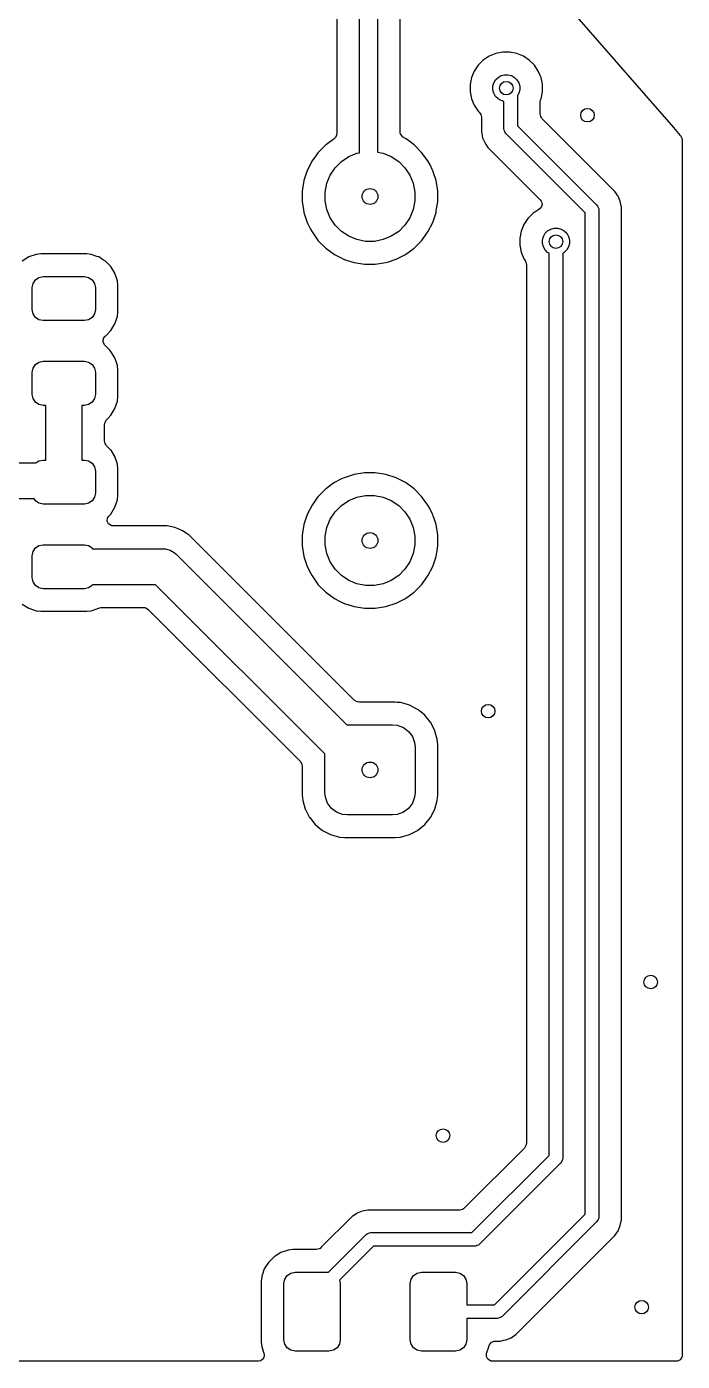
# Model space of a CAD drawing. Header units: inches. Extents: x -1.73 to 1.75, y 0.02 to 4.69.
# Drawn here: x -1.017 to -0.445, y 0.02 to 1.183 of the extents above; entities that cross this region are included whole.
import ezdxf

# ---------------------------------------------------------------- set-up
doc = ezdxf.new("R2010")
doc.units = ezdxf.units.IN
doc.header["$MEASUREMENT"] = 0
doc.layers.add('BLACK', color=250, linetype='CONTINUOUS')

msp = doc.modelspace()

# ---------------------------------------------------------------- linework, layer by layer
at = {"layer": 'BLACK', "linetype": 'CONTINUOUS'}
for p, q in [((-0.7264, 1.0736), (-0.7264, 1.2401)), ((-0.7106, 1.2401), (-0.7106, 1.0741)), ((-0.7461, 1.2299), (-0.7461, 1.0907)), ((-0.6909, 1.092), (-0.6909, 1.2299)), ((-0.5512, 1.2087), (-0.4527, 1.0956)), ((-0.6185, 1.1544), (-0.6229, 1.15)), ((-0.6134, 1.1578), (-0.6185, 1.1544)), ((-0.6185, 1.1544), (-0.6185, 1.1544)), ((-0.6185, 1.1544), (-0.6185, 1.1544)), ((-0.6076, 1.1602), (-0.6134, 1.1578)), ((-0.6134, 1.1578), (-0.6134, 1.1578)), ((-0.6134, 1.1578), (-0.6134, 1.1578)), ((-0.6015, 1.1614), (-0.6076, 1.1602)), ((-0.6076, 1.1602), (-0.6076, 1.1602)), ((-0.5953, 1.1614), (-0.6015, 1.1614)), ((-0.6015, 1.1614), (-0.6015, 1.1614)), ((-0.6015, 1.1614), (-0.6015, 1.1614)), ((-0.5892, 1.1602), (-0.5953, 1.1614)), ((-0.5953, 1.1614), (-0.5953, 1.1614)), ((-0.5953, 1.1614), (-0.5953, 1.1614)), ((-0.5835, 1.1578), (-0.5892, 1.1602)), ((-0.5892, 1.1602), (-0.5892, 1.1602)), ((-0.5835, 1.1578), (-0.5835, 1.1578)), ((-0.5835, 1.1578), (-0.5835, 1.1578)), ((-0.5835, 1.1578), (-0.5835, 1.1578)), ((-0.5783, 1.1544), (-0.5835, 1.1578)), ((-0.5835, 1.1578), (-0.5835, 1.1578)), ((-0.5739, 1.15), (-0.5783, 1.1544)), ((-0.5783, 1.1544), (-0.5783, 1.1544)), ((-0.5783, 1.1544), (-0.5783, 1.1544)), ((-0.6264, 1.1448), (-0.6287, 1.1391)), ((-0.6229, 1.15), (-0.6264, 1.1448)), ((-0.6264, 1.1448), (-0.6264, 1.1448)), ((-0.6264, 1.1448), (-0.6264, 1.1448)), ((-0.6229, 1.15), (-0.6229, 1.15)), ((-0.6229, 1.15), (-0.6229, 1.15)), ((-0.6056, 1.1393), (-0.6029, 1.1408)), ((-0.6029, 1.1408), (-0.6, 1.1416)), ((-0.6, 1.1416), (-0.5969, 1.1416)), ((-0.5969, 1.1416), (-0.5939, 1.1408)), ((-0.5939, 1.1408), (-0.5912, 1.1393)), ((-0.5705, 1.1448), (-0.5739, 1.15)), ((-0.5739, 1.15), (-0.5739, 1.15)), ((-0.5739, 1.15), (-0.5739, 1.15)), ((-0.5689, 1.1409), (-0.5705, 1.1448)), ((-0.5705, 1.1448), (-0.5705, 1.1448)), ((-0.5705, 1.1448), (-0.5705, 1.1448)), ((-0.5681, 1.1391), (-0.5689, 1.1409)), ((-0.6287, 1.1391), (-0.6299, 1.133)), ((-0.6299, 1.133), (-0.6299, 1.133)), ((-0.6299, 1.133), (-0.6299, 1.1268)), ((-0.6287, 1.1391), (-0.6287, 1.1391)), ((-0.6101, 1.1315), (-0.6093, 1.1344)), ((-0.6101, 1.1284), (-0.6101, 1.1315)), ((-0.6093, 1.1344), (-0.6078, 1.1371)), ((-0.6078, 1.1371), (-0.6056, 1.1393)), ((-0.5912, 1.1393), (-0.5891, 1.1371)), ((-0.5891, 1.1371), (-0.5875, 1.1344)), ((-0.5875, 1.1344), (-0.5867, 1.1315)), ((-0.5867, 1.1315), (-0.5867, 1.1284)), ((-0.5672, 1.1347), (-0.5681, 1.1391)), ((-0.5681, 1.1391), (-0.5681, 1.1391)), ((-0.5681, 1.1391), (-0.5681, 1.1391)), ((-0.5669, 1.1331), (-0.5672, 1.1347)), ((-0.5672, 1.1347), (-0.5672, 1.1347)), ((-0.5669, 1.133), (-0.5669, 1.1331)), ((-0.5669, 1.1268), (-0.5669, 1.133)), ((-0.5669, 1.133), (-0.5669, 1.133)), ((-0.5669, 1.133), (-0.5669, 1.133)), ((-0.6299, 1.1268), (-0.6299, 1.1268)), ((-0.6299, 1.1268), (-0.6299, 1.1268)), ((-0.6299, 1.1268), (-0.6287, 1.1207)), ((-0.6287, 1.1207), (-0.6287, 1.1207)), ((-0.6287, 1.1207), (-0.6264, 1.115)), ((-0.6093, 1.1254), (-0.6101, 1.1284)), ((-0.6078, 1.1227), (-0.6093, 1.1254)), ((-0.6056, 1.1206), (-0.6078, 1.1227)), ((-0.6029, 1.119), (-0.6056, 1.1206)), ((-0.6004, 1.1183), (-0.6029, 1.119)), ((-0.6004, 1.0945), (-0.6004, 1.1183)), ((-0.5875, 1.1254), (-0.5886, 1.1235)), ((-0.5886, 1.1235), (-0.5886, 1.0969)), ((-0.5867, 1.1284), (-0.5875, 1.1254)), ((-0.5689, 1.1174), (-0.5688, 1.1184)), ((-0.5689, 1.1075), (-0.5689, 1.1174)), ((-0.5688, 1.1184), (-0.5686, 1.1193)), ((-0.5686, 1.1193), (-0.5683, 1.1202)), ((-0.5683, 1.1202), (-0.5681, 1.1207)), ((-0.5681, 1.1207), (-0.5669, 1.1268)), ((-0.6264, 1.115), (-0.6264, 1.115)), ((-0.6264, 1.115), (-0.6264, 1.115)), ((-0.6264, 1.115), (-0.6229, 1.1098)), ((-0.6229, 1.1098), (-0.6229, 1.1098)), ((-0.6229, 1.1098), (-0.6229, 1.1098)), ((-0.6229, 1.1098), (-0.6229, 1.1098)), ((-0.6229, 1.1098), (-0.622, 1.109)), ((-0.622, 1.109), (-0.6212, 1.1078)), ((-0.6212, 1.1078), (-0.6207, 1.1069)), ((-0.6207, 1.1069), (-0.6201, 1.1046)), ((-0.5683, 1.1052), (-0.5689, 1.1075)), ((-0.6201, 1.1046), (-0.6201, 1.092)), ((-0.6003, 1.0933), (-0.6004, 1.0945)), ((-0.5886, 1.0969), (-0.5194, 1.0278)), ((-0.5678, 1.1043), (-0.5683, 1.1052)), ((-0.567, 1.1032), (-0.5678, 1.1043)), ((-0.5037, 1.0399), (-0.567, 1.1032)), ((-0.4527, 1.0956), (-0.4467, 1.0887)), ((-0.7485, 1.0858), (-0.7552, 1.0808)), ((-0.7478, 1.0864), (-0.7485, 1.0858)), ((-0.7477, 1.0865), (-0.7478, 1.0864)), ((-0.7465, 1.0885), (-0.7477, 1.0865)), ((-0.7463, 1.0893), (-0.7465, 1.0885)), ((-0.7461, 1.0907), (-0.7463, 1.0893)), ((-0.6908, 1.0907), (-0.6909, 1.092)), ((-0.6906, 1.0902), (-0.6908, 1.0907)), ((-0.6893, 1.0879), (-0.6906, 1.0902)), ((-0.6888, 1.0875), (-0.6893, 1.0879)), ((-0.6876, 1.0867), (-0.6888, 1.0875)), ((-0.6863, 1.086), (-0.6876, 1.0867)), ((-0.686, 1.0857), (-0.6863, 1.086)), ((-0.6863, 1.086), (-0.6863, 1.086)), ((-0.6858, 1.0856), (-0.686, 1.0857)), ((-0.686, 1.0857), (-0.686, 1.0857)), ((-0.6787, 1.0805), (-0.6858, 1.0856)), ((-0.6201, 1.092), (-0.6194, 1.0887)), ((-0.6194, 1.0887), (-0.6194, 1.0886)), ((-0.6194, 1.0886), (-0.6194, 1.0886)), ((-0.6194, 1.0886), (-0.6193, 1.088)), ((-0.6193, 1.088), (-0.6193, 1.088)), ((-0.6193, 1.088), (-0.6191, 1.087)), ((-0.6191, 1.087), (-0.6191, 1.087)), ((-0.6191, 1.087), (-0.619, 1.0867)), ((-0.619, 1.0867), (-0.6175, 1.083)), ((-0.6175, 1.083), (-0.6172, 1.0824)), ((-0.6172, 1.0824), (-0.6159, 1.0805)), ((-0.6, 1.0927), (-0.6003, 1.0933)), ((-0.5994, 1.0912), (-0.6, 1.0927)), ((-0.5987, 1.0903), (-0.5994, 1.0912)), ((-0.5295, 1.0212), (-0.5987, 1.0903)), ((-0.4467, 1.0887), (-0.4465, 1.0885)), ((-0.4465, 1.0885), (-0.4458, 1.0874)), ((-0.4458, 1.0874), (-0.4453, 1.0864)), ((-0.4453, 1.0864), (-0.4449, 1.0843)), ((-0.4449, 1.0843), (-0.4449, 0.0253)), ((-0.7645, 1.0709), (-0.7677, 1.0664)), ((-0.7626, 1.0735), (-0.7645, 1.0709)), ((-0.7625, 1.0737), (-0.7626, 1.0735)), ((-0.7555, 1.0807), (-0.7625, 1.0737)), ((-0.7552, 1.0808), (-0.7555, 1.0807)), ((-0.7358, 1.0702), (-0.7287, 1.0731)), ((-0.7287, 1.0731), (-0.7264, 1.0736)), ((-0.7106, 1.0741), (-0.7058, 1.0731)), ((-0.7058, 1.0731), (-0.6987, 1.0702)), ((-0.6722, 1.0739), (-0.6787, 1.0805)), ((-0.6667, 1.0664), (-0.6722, 1.0739)), ((-0.6159, 1.0805), (-0.615, 1.0791)), ((-0.615, 1.0791), (-0.6144, 1.0782)), ((-0.6144, 1.0782), (-0.6144, 1.0782)), ((-0.6144, 1.0782), (-0.5688, 1.0325)), ((-0.7677, 1.0664), (-0.772, 1.0581)), ((-0.7677, 1.0664), (-0.7677, 1.0664)), ((-0.7519, 1.054), (-0.7477, 1.0604)), ((-0.7477, 1.0604), (-0.7422, 1.0659)), ((-0.7422, 1.0659), (-0.7358, 1.0702)), ((-0.6987, 1.0702), (-0.6922, 1.0659)), ((-0.6922, 1.0659), (-0.6868, 1.0604)), ((-0.6868, 1.0604), (-0.6825, 1.054)), ((-0.6649, 1.0629), (-0.6667, 1.0664)), ((-0.6626, 1.0584), (-0.6649, 1.0629)), ((-0.7748, 1.0493), (-0.7763, 1.0401)), ((-0.772, 1.0581), (-0.7748, 1.0493)), ((-0.7748, 1.0493), (-0.7748, 1.0493)), ((-0.7748, 1.0493), (-0.7748, 1.0493)), ((-0.7549, 1.0469), (-0.7519, 1.054)), ((-0.6825, 1.054), (-0.6795, 1.0469)), ((-0.6626, 1.0583), (-0.6626, 1.0584)), ((-0.6625, 1.0582), (-0.6626, 1.0583)), ((-0.6625, 1.0581), (-0.6625, 1.0582)), ((-0.6624, 1.0579), (-0.6625, 1.0581)), ((-0.6621, 1.0569), (-0.6624, 1.0579)), ((-0.6596, 1.0493), (-0.6621, 1.0569)), ((-0.6581, 1.0401), (-0.6596, 1.0493)), ((-0.7763, 1.0401), (-0.7763, 1.0308)), ((-0.7564, 1.0393), (-0.7549, 1.0469)), ((-0.7564, 1.0316), (-0.7564, 1.0393)), ((-0.6795, 1.0469), (-0.678, 1.0393)), ((-0.678, 1.0393), (-0.678, 1.0316)), ((-0.6581, 1.0308), (-0.6581, 1.0401)), ((-0.5022, 1.0377), (-0.5037, 1.0399)), ((-0.5013, 1.0363), (-0.5022, 1.0377)), ((-0.5009, 1.0358), (-0.5013, 1.0363)), ((-0.5013, 1.0363), (-0.5013, 1.0363)), ((-0.7763, 1.0308), (-0.7752, 1.024)), ((-0.7549, 1.024), (-0.7564, 1.0316)), ((-0.678, 1.0316), (-0.6795, 1.024)), ((-0.6594, 1.0231), (-0.6581, 1.0308)), ((-0.5682, 1.0255), (-0.5699, 1.0241)), ((-0.5688, 1.0325), (-0.5679, 1.0314)), ((-0.568, 1.0257), (-0.5682, 1.0255)), ((-0.5671, 1.0283), (-0.568, 1.0257)), ((-0.568, 1.0257), (-0.568, 1.0257)), ((-0.5679, 1.0314), (-0.5677, 1.0309)), ((-0.5677, 1.0309), (-0.5671, 1.0283)), ((-0.5194, 1.0278), (-0.5187, 1.0269)), ((-0.5187, 1.0269), (-0.5182, 1.0257)), ((-0.5182, 1.0257), (-0.5178, 1.0248)), ((-0.5178, 1.0248), (-0.5177, 1.0236)), ((-0.4991, 1.0313), (-0.5009, 1.0358)), ((-0.499, 1.0311), (-0.4991, 1.0313)), ((-0.498, 1.0261), (-0.499, 1.0311)), ((-0.498, 0.1431), (-0.498, 1.0261)), ((-0.498, 1.0261), (-0.498, 1.0261)), ((-0.498, 1.0261), (-0.498, 1.0261)), ((-0.7752, 1.024), (-0.7748, 1.0216)), ((-0.7748, 1.0216), (-0.772, 1.0128)), ((-0.772, 1.0128), (-0.769, 1.0069)), ((-0.7519, 1.0169), (-0.7549, 1.024)), ((-0.7477, 1.0105), (-0.7519, 1.0169)), ((-0.6825, 1.0169), (-0.6868, 1.0105)), ((-0.6795, 1.024), (-0.6825, 1.0169)), ((-0.6667, 1.0045), (-0.6625, 1.0128)), ((-0.6625, 1.0128), (-0.6596, 1.0216)), ((-0.6596, 1.0216), (-0.6594, 1.0231)), ((-0.5796, 1.0162), (-0.583, 1.011)), ((-0.5752, 1.0205), (-0.5796, 1.0162)), ((-0.5796, 1.0162), (-0.5796, 1.0162)), ((-0.5796, 1.0162), (-0.5796, 1.0162)), ((-0.57, 1.024), (-0.5752, 1.0205)), ((-0.5752, 1.0205), (-0.5752, 1.0205)), ((-0.5752, 1.0205), (-0.5752, 1.0205)), ((-0.5699, 1.0241), (-0.57, 1.024)), ((-0.57, 1.024), (-0.57, 1.024)), ((-0.57, 1.024), (-0.57, 1.024)), ((-0.57, 1.024), (-0.57, 1.024)), ((-0.57, 1.024), (-0.57, 1.024)), ((-0.57, 1.024), (-0.57, 1.024)), ((-0.5699, 1.0241), (-0.5699, 1.0241)), ((-0.5295, 0.1481), (-0.5295, 1.0212)), ((-0.5177, 1.0236), (-0.5177, 0.1457)), ((-0.769, 1.0069), (-0.7677, 1.0045)), ((-0.7677, 1.0045), (-0.7623, 0.9969)), ((-0.7422, 1.005), (-0.7477, 1.0105)), ((-0.7358, 1.0007), (-0.7422, 1.005)), ((-0.6922, 1.005), (-0.6987, 1.0007)), ((-0.6868, 1.0105), (-0.6922, 1.005)), ((-0.6722, 0.9969), (-0.6667, 1.0045)), ((-0.5854, 1.0053), (-0.5866, 0.9992)), ((-0.583, 1.011), (-0.5854, 1.0053)), ((-0.5854, 1.0053), (-0.5854, 1.0053)), ((-0.583, 1.011), (-0.583, 1.011)), ((-0.583, 1.011), (-0.583, 1.011)), ((-0.566, 1.0006), (-0.5645, 1.0033)), ((-0.5645, 1.0033), (-0.5623, 1.0054)), ((-0.5623, 1.0054), (-0.5596, 1.007)), ((-0.5596, 1.007), (-0.5567, 1.0078)), ((-0.5567, 1.0078), (-0.5536, 1.0078)), ((-0.5536, 1.0078), (-0.5506, 1.007)), ((-0.5506, 1.007), (-0.5479, 1.0054)), ((-0.5479, 1.0054), (-0.5457, 1.0033)), ((-0.5457, 1.0033), (-0.5442, 1.0006)), ((-0.7623, 0.9969), (-0.7557, 0.9904)), ((-0.7557, 0.9904), (-0.7482, 0.9849)), ((-0.7287, 0.9978), (-0.7358, 1.0007)), ((-0.7211, 0.9963), (-0.7287, 0.9978)), ((-0.7134, 0.9963), (-0.7211, 0.9963)), ((-0.7058, 0.9978), (-0.7134, 0.9963)), ((-0.6987, 1.0007), (-0.7058, 0.9978)), ((-0.6863, 0.9849), (-0.6787, 0.9904)), ((-0.6787, 0.9904), (-0.6722, 0.9969)), ((-0.5866, 0.9992), (-0.5866, 0.9992)), ((-0.5866, 0.9992), (-0.5866, 0.993)), ((-0.5866, 0.993), (-0.5866, 0.993)), ((-0.5866, 0.993), (-0.5866, 0.993)), ((-0.5866, 0.993), (-0.5854, 0.9869)), ((-0.5668, 0.9976), (-0.566, 1.0006)), ((-0.5668, 0.9945), (-0.5668, 0.9976)), ((-0.566, 0.9915), (-0.5668, 0.9945)), ((-0.5645, 0.9889), (-0.566, 0.9915)), ((-0.5442, 0.9915), (-0.5457, 0.9889)), ((-0.5442, 1.0006), (-0.5434, 0.9976)), ((-0.5434, 0.9945), (-0.5442, 0.9915)), ((-0.5434, 0.9976), (-0.5434, 0.9945)), ((-1.0147, 0.9827), (-1.0205, 0.9791)), ((-1.0082, 0.9848), (-1.0147, 0.9827)), ((-1.0147, 0.9827), (-1.0147, 0.9827)), ((-1.0147, 0.9827), (-1.0147, 0.9827)), ((-1.0042, 0.9853), (-1.0082, 0.9848)), ((-1.0082, 0.9848), (-1.0082, 0.9848)), ((-0.9643, 0.9853), (-1.0042, 0.9853)), ((-1.0042, 0.9853), (-1.0042, 0.9853)), ((-1.0042, 0.9853), (-1.0042, 0.9853)), ((-0.9603, 0.9848), (-0.9643, 0.9853)), ((-0.9643, 0.9853), (-0.9643, 0.9853)), ((-0.9643, 0.9853), (-0.9643, 0.9853)), ((-0.9553, 0.9832), (-0.9603, 0.9848)), ((-0.9603, 0.9848), (-0.9603, 0.9848)), ((-0.9538, 0.9827), (-0.9553, 0.9832)), ((-0.9505, 0.9806), (-0.9538, 0.9827)), ((-0.9538, 0.9827), (-0.9538, 0.9827)), ((-0.9538, 0.9827), (-0.9538, 0.9827)), ((-0.948, 0.9791), (-0.9505, 0.9806)), ((-0.9431, 0.9743), (-0.948, 0.9791)), ((-0.948, 0.9791), (-0.948, 0.9791)), ((-0.948, 0.9791), (-0.948, 0.9791)), ((-0.948, 0.9791), (-0.948, 0.9791)), ((-0.7482, 0.9849), (-0.7448, 0.9832)), ((-0.7448, 0.9832), (-0.7448, 0.9832)), ((-0.7448, 0.9832), (-0.7425, 0.982)), ((-0.7425, 0.982), (-0.7402, 0.9808)), ((-0.7402, 0.9808), (-0.7401, 0.9808)), ((-0.7401, 0.9808), (-0.7399, 0.9807)), ((-0.7399, 0.9807), (-0.7399, 0.9807)), ((-0.7399, 0.9807), (-0.7397, 0.9806)), ((-0.7397, 0.9806), (-0.7369, 0.9797)), ((-0.7369, 0.9797), (-0.7311, 0.9778)), ((-0.7311, 0.9778), (-0.7219, 0.9764)), ((-0.7126, 0.9764), (-0.7034, 0.9778)), ((-0.7034, 0.9778), (-0.7024, 0.9781)), ((-0.7034, 0.9778), (-0.7034, 0.9778)), ((-0.7034, 0.9778), (-0.7034, 0.9778)), ((-0.7024, 0.9781), (-0.7021, 0.9782)), ((-0.7024, 0.9781), (-0.7024, 0.9781)), ((-0.7021, 0.9782), (-0.6945, 0.9807)), ((-0.6945, 0.9807), (-0.6863, 0.9849)), ((-0.5854, 0.9869), (-0.5854, 0.9869)), ((-0.5854, 0.9869), (-0.583, 0.9811)), ((-0.583, 0.9811), (-0.583, 0.9811)), ((-0.583, 0.9811), (-0.5819, 0.9795)), ((-0.5819, 0.9795), (-0.5813, 0.9782)), ((-0.5813, 0.9782), (-0.581, 0.977)), ((-0.5623, 0.9867), (-0.5645, 0.9889)), ((-0.561, 0.986), (-0.5623, 0.9867)), ((-0.561, 0.1993), (-0.561, 0.986)), ((-0.5479, 0.9867), (-0.5492, 0.986)), ((-0.5492, 0.986), (-0.5492, 0.1969)), ((-0.5457, 0.9889), (-0.5479, 0.9867)), ((-0.9396, 0.9685), (-0.9431, 0.9743)), ((-0.9431, 0.9743), (-0.9431, 0.9743)), ((-0.9431, 0.9743), (-0.9431, 0.9743)), ((-0.9431, 0.9743), (-0.9431, 0.9743)), ((-0.9431, 0.9743), (-0.9431, 0.9743)), ((-0.9431, 0.9743), (-0.9431, 0.9743)), ((-0.9396, 0.9684), (-0.9396, 0.9685)), ((-0.9382, 0.9644), (-0.9396, 0.9684)), ((-0.9396, 0.9684), (-0.9396, 0.9684)), ((-0.7219, 0.9764), (-0.7219, 0.9764)), ((-0.7219, 0.9764), (-0.7126, 0.9764)), ((-0.7126, 0.9764), (-0.7126, 0.9764)), ((-0.581, 0.977), (-0.5807, 0.9755)), ((-0.5807, 0.9755), (-0.5807, 0.2102)), ((-1.0118, 0.956), (-1.0111, 0.9596)), ((-1.0118, 0.9368), (-1.0118, 0.956)), ((-1.0111, 0.9596), (-1.009, 0.9627)), ((-1.009, 0.9627), (-1.0059, 0.9648)), ((-1.0059, 0.9648), (-1.0022, 0.9656)), ((-1.0022, 0.9656), (-0.9663, 0.9656)), ((-0.9663, 0.9656), (-0.9626, 0.9648)), ((-0.9626, 0.9648), (-0.9595, 0.9627)), ((-0.9595, 0.9627), (-0.9574, 0.9596)), ((-0.9574, 0.9596), (-0.9567, 0.956)), ((-0.9567, 0.956), (-0.9567, 0.9368)), ((-0.9374, 0.9619), (-0.9382, 0.9644)), ((-0.937, 0.9579), (-0.9374, 0.9619)), ((-0.937, 0.9348), (-0.937, 0.9579)), ((-1.0111, 0.9331), (-1.0118, 0.9368)), ((-1.009, 0.93), (-1.0111, 0.9331)), ((-0.9574, 0.9331), (-0.9595, 0.93)), ((-0.9567, 0.9368), (-0.9574, 0.9331)), ((-0.9374, 0.9308), (-0.937, 0.9348)), ((-1.0059, 0.9279), (-1.009, 0.93)), ((-1.0022, 0.9272), (-1.0059, 0.9279)), ((-0.9663, 0.9272), (-1.0022, 0.9272)), ((-0.9626, 0.9279), (-0.9663, 0.9272)), ((-0.9595, 0.93), (-0.9626, 0.9279)), ((-0.9431, 0.9185), (-0.9396, 0.9243)), ((-0.9396, 0.9243), (-0.9374, 0.9308)), ((-0.95, 0.9087), (-0.9497, 0.9114)), ((-0.9489, 0.9062), (-0.95, 0.9087)), ((-0.9497, 0.9115), (-0.9496, 0.9116)), ((-0.9497, 0.9114), (-0.9497, 0.9115)), ((-0.9496, 0.9116), (-0.9484, 0.9133)), ((-0.9484, 0.9133), (-0.9482, 0.9134)), ((-0.9482, 0.9135), (-0.948, 0.9136)), ((-0.9482, 0.9134), (-0.9482, 0.9135)), ((-0.9482, 0.9134), (-0.9482, 0.9134)), ((-0.948, 0.9136), (-0.9478, 0.9138)), ((-0.948, 0.9136), (-0.948, 0.9136)), ((-0.948, 0.9136), (-0.948, 0.9136)), ((-0.948, 0.9136), (-0.948, 0.9136)), ((-0.948, 0.9136), (-0.948, 0.9136)), ((-0.9478, 0.9138), (-0.9474, 0.9142)), ((-0.9474, 0.9142), (-0.947, 0.9146)), ((-0.9474, 0.9142), (-0.9474, 0.9142)), ((-0.947, 0.9146), (-0.9431, 0.9185)), ((-0.9483, 0.9056), (-0.9489, 0.9062)), ((-0.9482, 0.9055), (-0.9483, 0.9056)), ((-0.948, 0.9053), (-0.9482, 0.9055)), ((-0.9442, 0.9015), (-0.948, 0.9053)), ((-0.948, 0.9053), (-0.948, 0.9053)), ((-0.948, 0.9053), (-0.948, 0.9053)), ((-0.9431, 0.9004), (-0.9442, 0.9015)), ((-0.9396, 0.8947), (-0.9431, 0.9004)), ((-0.9431, 0.9004), (-0.9431, 0.9004)), ((-1.0118, 0.8821), (-1.0111, 0.8858)), ((-1.0111, 0.8858), (-1.009, 0.8889)), ((-1.009, 0.8889), (-1.0059, 0.891)), ((-1.0059, 0.891), (-1.0022, 0.8917)), ((-1.0022, 0.8917), (-0.9663, 0.8917)), ((-0.9663, 0.8917), (-0.9626, 0.891)), ((-0.9626, 0.891), (-0.9595, 0.8889)), ((-0.9595, 0.8889), (-0.9574, 0.8858)), ((-0.9574, 0.8858), (-0.9567, 0.8821)), ((-0.9396, 0.8946), (-0.9396, 0.8947)), ((-0.9382, 0.8906), (-0.9396, 0.8946)), ((-0.9396, 0.8946), (-0.9396, 0.8946)), ((-0.9374, 0.8881), (-0.9382, 0.8906)), ((-0.937, 0.8841), (-0.9374, 0.8881)), ((-1.0118, 0.8629), (-1.0118, 0.8821)), ((-0.9567, 0.8821), (-0.9567, 0.8629)), ((-0.937, 0.861), (-0.937, 0.8841)), ((-1.0111, 0.8593), (-1.0118, 0.8629)), ((-0.9567, 0.8629), (-0.9574, 0.8593)), ((-1.009, 0.8562), (-1.0111, 0.8593)), ((-1.0059, 0.8541), (-1.009, 0.8562)), ((-1.0022, 0.8533), (-1.0059, 0.8541)), ((-1, 0.8533), (-1.0022, 0.8533)), ((-1, 0.8056), (-1, 0.8533)), ((-0.9663, 0.8533), (-0.9685, 0.8533)), ((-0.9685, 0.8533), (-0.9685, 0.8056)), ((-0.9626, 0.8541), (-0.9663, 0.8533)), ((-0.9595, 0.8562), (-0.9626, 0.8541)), ((-0.9574, 0.8593), (-0.9595, 0.8562)), ((-0.9431, 0.8446), (-0.9396, 0.8505)), ((-0.9396, 0.8505), (-0.9374, 0.857)), ((-0.9374, 0.857), (-0.937, 0.861)), ((-0.9486, 0.8376), (-0.9483, 0.8386)), ((-0.9483, 0.8386), (-0.9471, 0.8407)), ((-0.9471, 0.8407), (-0.9456, 0.8422)), ((-0.9456, 0.8422), (-0.9431, 0.8446)), ((-0.9488, 0.8363), (-0.9486, 0.8376)), ((-0.9488, 0.8224), (-0.9488, 0.8363)), ((-0.9482, 0.8201), (-0.9488, 0.8224)), ((-0.9477, 0.8191), (-0.9482, 0.8201)), ((-0.9469, 0.818), (-0.9477, 0.8191)), ((-0.9431, 0.8143), (-0.9469, 0.818)), ((-1.0814, 0.8031), (-1.0085, 0.8031)), ((-1.0085, 0.8031), (-1.0059, 0.8049)), ((-1.0059, 0.8049), (-1.0022, 0.8056)), ((-1.0022, 0.8056), (-1, 0.8056)), ((-0.9685, 0.8056), (-0.9663, 0.8056)), ((-0.9663, 0.8056), (-0.9626, 0.8049)), ((-0.9626, 0.8049), (-0.9595, 0.8028)), ((-0.943, 0.8141), (-0.9431, 0.8143)), ((-0.9431, 0.8143), (-0.9431, 0.8143)), ((-0.9396, 0.8086), (-0.943, 0.8141)), ((-0.9396, 0.8085), (-0.9396, 0.8086)), ((-0.9386, 0.8056), (-0.9396, 0.8085)), ((-0.9396, 0.8085), (-0.9396, 0.8085)), ((-0.9374, 0.802), (-0.9386, 0.8056)), ((-0.9595, 0.8028), (-0.9574, 0.7997)), ((-0.9574, 0.7997), (-0.9567, 0.796)), ((-0.9567, 0.796), (-0.9567, 0.7768)), ((-0.937, 0.798), (-0.9374, 0.802)), ((-0.937, 0.7749), (-0.937, 0.798)), ((-0.7311, 0.7931), (-0.7399, 0.7902)), ((-0.7219, 0.7945), (-0.7311, 0.7931)), ((-0.7311, 0.7931), (-0.7311, 0.7931)), ((-0.7311, 0.7931), (-0.7311, 0.7931)), ((-0.7126, 0.7945), (-0.7219, 0.7945)), ((-0.7219, 0.7945), (-0.7219, 0.7945)), ((-0.7219, 0.7945), (-0.7219, 0.7945)), ((-0.7034, 0.7931), (-0.7126, 0.7945)), ((-0.7126, 0.7945), (-0.7126, 0.7945)), ((-0.7126, 0.7945), (-0.7126, 0.7945)), ((-0.6945, 0.7902), (-0.7034, 0.7931)), ((-0.7034, 0.7931), (-0.7034, 0.7931)), ((-0.7555, 0.7807), (-0.7625, 0.7737)), ((-0.7552, 0.7808), (-0.7555, 0.7807)), ((-0.7511, 0.7839), (-0.7552, 0.7808)), ((-0.7482, 0.786), (-0.7511, 0.7839)), ((-0.7511, 0.7839), (-0.7511, 0.7839)), ((-0.7427, 0.7888), (-0.7482, 0.786)), ((-0.7399, 0.7902), (-0.7427, 0.7888)), ((-0.6875, 0.7866), (-0.6945, 0.7902)), ((-0.6863, 0.786), (-0.6875, 0.7866)), ((-0.6787, 0.7805), (-0.6863, 0.786)), ((-0.6722, 0.7739), (-0.6787, 0.7805)), ((-1.0101, 0.7717), (-1.0814, 0.7717)), ((-1.009, 0.77), (-1.0101, 0.7717)), ((-1.0059, 0.768), (-1.009, 0.77)), ((-0.9595, 0.77), (-0.9626, 0.768)), ((-0.9574, 0.7731), (-0.9595, 0.77)), ((-0.9567, 0.7768), (-0.9574, 0.7731)), ((-0.9396, 0.7644), (-0.9374, 0.7709)), ((-0.9374, 0.7709), (-0.937, 0.7749)), ((-0.7641, 0.7715), (-0.7677, 0.7664)), ((-0.7626, 0.7735), (-0.7641, 0.7715)), ((-0.7625, 0.7737), (-0.7626, 0.7735)), ((-0.7422, 0.7659), (-0.7358, 0.7702)), ((-0.7358, 0.7702), (-0.7287, 0.7731)), ((-0.7287, 0.7731), (-0.7211, 0.7746)), ((-0.7211, 0.7746), (-0.7134, 0.7746)), ((-0.7134, 0.7746), (-0.7058, 0.7731)), ((-0.7058, 0.7731), (-0.6987, 0.7702)), ((-0.6987, 0.7702), (-0.6922, 0.7659)), ((-0.6667, 0.7664), (-0.6722, 0.7739)), ((-1.0022, 0.7672), (-1.0059, 0.768)), ((-0.9663, 0.7672), (-1.0022, 0.7672)), ((-0.9626, 0.768), (-0.9663, 0.7672)), ((-0.9459, 0.7554), (-0.9449, 0.7568)), ((-0.9449, 0.7568), (-0.9431, 0.7585)), ((-0.9431, 0.7585), (-0.9396, 0.7644)), ((-0.772, 0.7581), (-0.7748, 0.7493)), ((-0.7677, 0.7664), (-0.772, 0.7581)), ((-0.7677, 0.7664), (-0.7677, 0.7664)), ((-0.7519, 0.754), (-0.7477, 0.7604)), ((-0.7477, 0.7604), (-0.7422, 0.7659)), ((-0.6922, 0.7659), (-0.6868, 0.7604)), ((-0.6868, 0.7604), (-0.6825, 0.754)), ((-0.6654, 0.7638), (-0.6667, 0.7664)), ((-0.6626, 0.7584), (-0.6654, 0.7638)), ((-0.6626, 0.7583), (-0.6626, 0.7584)), ((-0.6625, 0.7582), (-0.6626, 0.7583)), ((-0.6625, 0.7581), (-0.6625, 0.7582)), ((-0.6624, 0.7579), (-0.6625, 0.7581)), ((-0.662, 0.7568), (-0.6624, 0.7579)), ((-0.6613, 0.7546), (-0.662, 0.7568)), ((-0.9464, 0.7524), (-0.946, 0.7551)), ((-0.9452, 0.7499), (-0.9464, 0.7524)), ((-0.946, 0.7551), (-0.9459, 0.7554)), ((-0.9429, 0.7484), (-0.9452, 0.7499)), ((-0.9425, 0.7482), (-0.9429, 0.7484)), ((-0.9411, 0.7481), (-0.9425, 0.7482)), ((-0.8941, 0.7481), (-0.9411, 0.7481)), ((-0.8873, 0.7467), (-0.8941, 0.7481)), ((-0.8941, 0.7481), (-0.8941, 0.7481)), ((-0.8941, 0.7481), (-0.8941, 0.7481)), ((-0.8941, 0.7481), (-0.8941, 0.7481)), ((-0.8845, 0.7455), (-0.8873, 0.7467)), ((-0.8873, 0.7467), (-0.8873, 0.7467)), ((-0.8873, 0.7467), (-0.8873, 0.7467)), ((-0.8808, 0.744), (-0.8845, 0.7455)), ((-0.8845, 0.7455), (-0.8845, 0.7455)), ((-0.7748, 0.7493), (-0.7763, 0.7401)), ((-0.7748, 0.7493), (-0.7748, 0.7493)), ((-0.7748, 0.7493), (-0.7748, 0.7493)), ((-0.7564, 0.7393), (-0.7549, 0.7469)), ((-0.7549, 0.7469), (-0.7519, 0.754)), ((-0.6825, 0.754), (-0.6795, 0.7469)), ((-0.6795, 0.7469), (-0.678, 0.7393)), ((-0.6596, 0.7493), (-0.6613, 0.7546)), ((-0.6581, 0.7401), (-0.6596, 0.7493)), ((-0.8774, 0.7417), (-0.8808, 0.744)), ((-0.8808, 0.744), (-0.8808, 0.744)), ((-0.8808, 0.744), (-0.8808, 0.744)), ((-0.875, 0.7401), (-0.8774, 0.7417)), ((-0.8774, 0.7417), (-0.8774, 0.7417)), ((-0.8774, 0.7417), (-0.8774, 0.7417)), ((-0.8717, 0.7368), (-0.875, 0.7401)), ((-0.875, 0.7401), (-0.875, 0.7401)), ((-0.875, 0.7401), (-0.875, 0.7401)), ((-0.7311, 0.5962), (-0.8717, 0.7368)), ((-0.8717, 0.7368), (-0.8717, 0.7368)), ((-0.7763, 0.7401), (-0.7763, 0.7308)), ((-0.7564, 0.7316), (-0.7564, 0.7393)), ((-0.678, 0.7393), (-0.678, 0.7316)), ((-0.6581, 0.7308), (-0.6581, 0.7401)), ((-1.0118, 0.7222), (-1.0111, 0.7259)), ((-1.0118, 0.703), (-1.0118, 0.7222)), ((-1.0111, 0.7259), (-1.009, 0.729)), ((-1.009, 0.729), (-1.0059, 0.7311)), ((-1.0059, 0.7311), (-1.0022, 0.7318)), ((-1.0022, 0.7318), (-0.9663, 0.7318)), ((-0.9663, 0.7318), (-0.9626, 0.7311)), ((-0.9626, 0.7311), (-0.9595, 0.729)), ((-0.9595, 0.729), (-0.9591, 0.7283)), ((-0.9591, 0.7283), (-0.8976, 0.7283)), ((-0.8976, 0.7283), (-0.8956, 0.7282)), ((-0.8956, 0.7282), (-0.8916, 0.7271)), ((-0.8916, 0.7271), (-0.8881, 0.7251)), ((-0.8881, 0.7251), (-0.8865, 0.7237)), ((-0.8865, 0.7237), (-0.7375, 0.5747)), ((-0.7763, 0.7308), (-0.7748, 0.7216)), ((-0.7748, 0.7216), (-0.7748, 0.7216)), ((-0.7748, 0.7216), (-0.772, 0.7128)), ((-0.7549, 0.724), (-0.7564, 0.7316)), ((-0.7519, 0.7169), (-0.7549, 0.724)), ((-0.6795, 0.724), (-0.6825, 0.7169)), ((-0.678, 0.7316), (-0.6795, 0.724)), ((-0.6625, 0.7128), (-0.6596, 0.7216)), ((-0.6596, 0.7216), (-0.6593, 0.7236)), ((-0.6596, 0.7216), (-0.6596, 0.7216)), ((-0.6593, 0.7236), (-0.6588, 0.7264)), ((-0.6593, 0.7236), (-0.6593, 0.7236)), ((-0.6588, 0.7264), (-0.6581, 0.7308)), ((-0.772, 0.7128), (-0.7689, 0.7067)), ((-0.7477, 0.7105), (-0.7519, 0.7169)), ((-0.7422, 0.705), (-0.7477, 0.7105)), ((-0.6868, 0.7105), (-0.6922, 0.705)), ((-0.6825, 0.7169), (-0.6868, 0.7105)), ((-0.6667, 0.7045), (-0.6625, 0.7128)), ((-1.0111, 0.6993), (-1.0118, 0.703)), ((-1.009, 0.6962), (-1.0111, 0.6993)), ((-0.7689, 0.7067), (-0.7677, 0.7045)), ((-0.7677, 0.7045), (-0.7623, 0.6969)), ((-0.7358, 0.7007), (-0.7422, 0.705)), ((-0.7287, 0.6978), (-0.7358, 0.7007)), ((-0.6987, 0.7007), (-0.7058, 0.6978)), ((-0.6922, 0.705), (-0.6987, 0.7007)), ((-0.6722, 0.6969), (-0.6667, 0.7045)), ((-1.0059, 0.6941), (-1.009, 0.6962)), ((-1.0022, 0.6934), (-1.0059, 0.6941)), ((-0.9663, 0.6934), (-1.0022, 0.6934)), ((-0.9626, 0.6941), (-0.9663, 0.6934)), ((-0.9595, 0.6962), (-0.9626, 0.6941)), ((-0.9591, 0.6969), (-0.9595, 0.6962)), ((-0.9042, 0.6969), (-0.9591, 0.6969)), ((-0.7566, 0.5493), (-0.9042, 0.6969)), ((-0.7623, 0.6969), (-0.7557, 0.6904)), ((-0.7557, 0.6904), (-0.7482, 0.6849)), ((-0.7211, 0.6963), (-0.7287, 0.6978)), ((-0.7134, 0.6963), (-0.7211, 0.6963)), ((-0.7058, 0.6978), (-0.7134, 0.6963)), ((-0.6863, 0.6849), (-0.6787, 0.6904)), ((-0.6787, 0.6904), (-0.6722, 0.6969)), ((-1.0205, 0.6799), (-1.0148, 0.6763)), ((-1.0148, 0.6763), (-1.0147, 0.6763)), ((-1.0147, 0.6763), (-1.0147, 0.6763)), ((-1.0147, 0.6763), (-1.0107, 0.6749)), ((-0.9603, 0.6741), (-0.9538, 0.6763)), ((-0.9538, 0.6763), (-0.9538, 0.6763)), ((-0.9538, 0.6763), (-0.9537, 0.6763)), ((-0.9537, 0.6763), (-0.953, 0.6766)), ((-0.953, 0.6766), (-0.952, 0.6769)), ((-0.952, 0.6769), (-0.9517, 0.677)), ((-0.9517, 0.677), (-0.9503, 0.6771)), ((-0.9503, 0.6771), (-0.915, 0.6771)), ((-0.915, 0.6771), (-0.9137, 0.6769)), ((-0.9137, 0.6769), (-0.9127, 0.6767)), ((-0.9127, 0.6767), (-0.9106, 0.6754)), ((-0.9106, 0.6754), (-0.7782, 0.543)), ((-0.7482, 0.6849), (-0.7443, 0.6829)), ((-0.7443, 0.6829), (-0.7402, 0.6808)), ((-0.7402, 0.6808), (-0.7401, 0.6808)), ((-0.7401, 0.6808), (-0.7399, 0.6807)), ((-0.7399, 0.6807), (-0.7399, 0.6807)), ((-0.7399, 0.6807), (-0.7397, 0.6806)), ((-0.7397, 0.6806), (-0.7374, 0.6799)), ((-0.7374, 0.6799), (-0.7311, 0.6778)), ((-0.7311, 0.6778), (-0.7219, 0.6764)), ((-0.7219, 0.6764), (-0.7219, 0.6764)), ((-0.7219, 0.6764), (-0.7126, 0.6764)), ((-0.7126, 0.6764), (-0.7034, 0.6778)), ((-0.7126, 0.6764), (-0.7126, 0.6764)), ((-0.7034, 0.6778), (-0.6945, 0.6807)), ((-0.6945, 0.6807), (-0.6863, 0.6849)), ((-1.0107, 0.6749), (-1.0082, 0.6741)), ((-1.0082, 0.6741), (-1.0042, 0.6737)), ((-1.0042, 0.6737), (-1.0042, 0.6737)), ((-1.0042, 0.6737), (-0.9643, 0.6737)), ((-0.9643, 0.6737), (-0.9603, 0.6741)), ((-0.9643, 0.6737), (-0.9643, 0.6737)), ((-0.7291, 0.595), (-0.7311, 0.5962)), ((-0.7281, 0.5947), (-0.7291, 0.595)), ((-0.7267, 0.5945), (-0.7281, 0.5947)), ((-0.6953, 0.5945), (-0.7267, 0.5945)), ((-0.6934, 0.5943), (-0.6953, 0.5945)), ((-0.6953, 0.5945), (-0.6953, 0.5945)), ((-0.6953, 0.5945), (-0.6953, 0.5945)), ((-0.6908, 0.5941), (-0.6934, 0.5943)), ((-0.6934, 0.5943), (-0.6934, 0.5943)), ((-0.6906, 0.5941), (-0.6908, 0.5941)), ((-0.6905, 0.5941), (-0.6906, 0.5941)), ((-0.6875, 0.5932), (-0.6905, 0.5941)), ((-0.6905, 0.5941), (-0.6905, 0.5941)), ((-0.6829, 0.5919), (-0.6875, 0.5932)), ((-0.6828, 0.5919), (-0.6829, 0.5919)), ((-0.6827, 0.5918), (-0.6828, 0.5919)), ((-0.6758, 0.5882), (-0.6827, 0.5918)), ((-0.6741, 0.5868), (-0.6758, 0.5882)), ((-0.6695, 0.5831), (-0.6741, 0.5868)), ((-0.6676, 0.5807), (-0.6695, 0.5831)), ((-0.7375, 0.5747), (-0.7369, 0.5748)), ((-0.7369, 0.5748), (-0.6975, 0.5748)), ((-0.6975, 0.5748), (-0.6934, 0.5744)), ((-0.6934, 0.5744), (-0.6881, 0.5724)), ((-0.6881, 0.5724), (-0.6836, 0.569)), ((-0.6645, 0.5769), (-0.6676, 0.5807)), ((-0.6608, 0.5699), (-0.6645, 0.5769)), ((-0.6836, 0.569), (-0.6803, 0.5646)), ((-0.6803, 0.5646), (-0.6783, 0.5593)), ((-0.6783, 0.5593), (-0.6779, 0.5551)), ((-0.6608, 0.5698), (-0.6608, 0.5699)), ((-0.6607, 0.5697), (-0.6608, 0.5698)), ((-0.6603, 0.5683), (-0.6607, 0.5697)), ((-0.6586, 0.5621), (-0.6603, 0.5683)), ((-0.6581, 0.5574), (-0.6586, 0.5621)), ((-0.7566, 0.5157), (-0.7566, 0.5493)), ((-0.6779, 0.5551), (-0.6779, 0.5157)), ((-0.6581, 0.5135), (-0.6581, 0.5574)), ((-0.7782, 0.543), (-0.7774, 0.5419)), ((-0.7774, 0.5419), (-0.7769, 0.541)), ((-0.7769, 0.541), (-0.7763, 0.5387)), ((-0.7763, 0.5387), (-0.7763, 0.5135)), ((-0.7763, 0.5135), (-0.7763, 0.5133)), ((-0.7763, 0.5133), (-0.7763, 0.5133)), ((-0.7763, 0.5133), (-0.7759, 0.5088)), ((-0.7561, 0.5116), (-0.7566, 0.5157)), ((-0.6779, 0.5157), (-0.6783, 0.5116)), ((-0.6586, 0.5088), (-0.6581, 0.5135)), ((-0.7759, 0.5088), (-0.7737, 0.5011)), ((-0.7737, 0.5011), (-0.7737, 0.501)), ((-0.7737, 0.501), (-0.7736, 0.5009)), ((-0.7736, 0.5009), (-0.77, 0.494)), ((-0.7542, 0.5063), (-0.7561, 0.5116)), ((-0.7508, 0.5018), (-0.7542, 0.5063)), ((-0.7463, 0.4985), (-0.7508, 0.5018)), ((-0.6836, 0.5018), (-0.6881, 0.4985)), ((-0.6803, 0.5063), (-0.6836, 0.5018)), ((-0.6783, 0.5116), (-0.6803, 0.5063)), ((-0.6645, 0.494), (-0.6608, 0.5011)), ((-0.6608, 0.5011), (-0.6586, 0.5088)), ((-0.77, 0.494), (-0.7699, 0.4939)), ((-0.7699, 0.4939), (-0.7698, 0.4938)), ((-0.7698, 0.4938), (-0.7649, 0.4878)), ((-0.7411, 0.4965), (-0.7463, 0.4985)), ((-0.7369, 0.4961), (-0.7411, 0.4965)), ((-0.6975, 0.4961), (-0.7369, 0.4961)), ((-0.6934, 0.4965), (-0.6975, 0.4961)), ((-0.6881, 0.4985), (-0.6934, 0.4965)), ((-0.6695, 0.4878), (-0.6645, 0.494)), ((-0.7649, 0.4878), (-0.7649, 0.4878)), ((-0.7649, 0.4878), (-0.7649, 0.4878)), ((-0.7649, 0.4878), (-0.7612, 0.4847)), ((-0.7612, 0.4847), (-0.7587, 0.4827)), ((-0.7587, 0.4827), (-0.7516, 0.479)), ((-0.7516, 0.479), (-0.7439, 0.4768)), ((-0.6906, 0.4768), (-0.6829, 0.479)), ((-0.6829, 0.479), (-0.6758, 0.4827)), ((-0.6758, 0.4827), (-0.6695, 0.4878)), ((-0.7439, 0.4768), (-0.7392, 0.4764)), ((-0.7392, 0.4764), (-0.6953, 0.4764)), ((-0.6953, 0.4764), (-0.6906, 0.4768)), ((-0.5807, 0.2102), (-0.5809, 0.2088)), ((-0.5825, 0.2057), (-0.6347, 0.1535)), ((-0.6284, 0.1319), (-0.561, 0.1993)), ((-0.5812, 0.2078), (-0.5825, 0.2057)), ((-0.5809, 0.2088), (-0.5812, 0.2078)), ((-0.5509, 0.1927), (-0.6218, 0.1218)), ((-0.5502, 0.1936), (-0.5509, 0.1927)), ((-0.5493, 0.1957), (-0.5502, 0.1936)), ((-0.5492, 0.1969), (-0.5493, 0.1957)), ((-0.7191, 0.1516), (-0.724, 0.1506)), ((-0.639, 0.1516), (-0.7191, 0.1516)), ((-0.6367, 0.1522), (-0.639, 0.1516)), ((-0.6358, 0.1527), (-0.6367, 0.1522)), ((-0.6347, 0.1535), (-0.6358, 0.1527)), ((-0.7329, 0.1459), (-0.7597, 0.1191)), ((-0.7328, 0.1459), (-0.7329, 0.1459)), ((-0.7287, 0.1487), (-0.7328, 0.1459)), ((-0.7283, 0.1488), (-0.7287, 0.1487)), ((-0.7287, 0.1487), (-0.7287, 0.1487)), ((-0.7287, 0.1487), (-0.7287, 0.1487)), ((-0.724, 0.1506), (-0.7283, 0.1488)), ((-0.7283, 0.1488), (-0.7283, 0.1488)), ((-0.724, 0.1506), (-0.724, 0.1506)), ((-0.724, 0.1506), (-0.724, 0.1506)), ((-0.6087, 0.0689), (-0.5295, 0.1481)), ((-0.5194, 0.1415), (-0.6021, 0.0588)), ((-0.5187, 0.1424), (-0.5194, 0.1415)), ((-0.5183, 0.1433), (-0.5187, 0.1424)), ((-0.5178, 0.1445), (-0.5183, 0.1433)), ((-0.5177, 0.1457), (-0.5178, 0.1445)), ((-0.499, 0.1382), (-0.498, 0.1431)), ((-0.7534, 0.0974), (-0.7207, 0.1302)), ((-0.7207, 0.1302), (-0.7198, 0.1309)), ((-0.7198, 0.1309), (-0.7186, 0.1314)), ((-0.7186, 0.1314), (-0.7177, 0.1318)), ((-0.7177, 0.1318), (-0.7165, 0.1319)), ((-0.7165, 0.1319), (-0.6284, 0.1319)), ((-0.59, 0.0431), (-0.5037, 0.1293)), ((-0.5037, 0.1293), (-0.5009, 0.1335)), ((-0.5009, 0.1335), (-0.499, 0.1382)), ((-0.7885, 0.1167), (-0.7951, 0.1146)), ((-0.7845, 0.1171), (-0.7885, 0.1167)), ((-0.7885, 0.1167), (-0.7885, 0.1167)), ((-0.7885, 0.1167), (-0.7885, 0.1167)), ((-0.7845, 0.1171), (-0.7845, 0.1171)), ((-0.764, 0.1171), (-0.7845, 0.1171)), ((-0.7845, 0.1171), (-0.7845, 0.1171)), ((-0.7845, 0.1171), (-0.7845, 0.1171)), ((-0.7617, 0.1177), (-0.764, 0.1171)), ((-0.7608, 0.1182), (-0.7617, 0.1177)), ((-0.7597, 0.1191), (-0.7608, 0.1182)), ((-0.7141, 0.1201), (-0.7437, 0.0905)), ((-0.626, 0.1201), (-0.7141, 0.1201)), ((-0.6248, 0.1202), (-0.626, 0.1201)), ((-0.624, 0.1206), (-0.6248, 0.1202)), ((-0.6227, 0.1211), (-0.624, 0.1206)), ((-0.6218, 0.1218), (-0.6227, 0.1211)), ((-0.8058, 0.106), (-0.8094, 0.1002)), ((-0.8009, 0.1109), (-0.8058, 0.106)), ((-0.799, 0.1121), (-0.8009, 0.1109)), ((-0.7951, 0.1146), (-0.799, 0.1121)), ((-0.7951, 0.1146), (-0.7951, 0.1146)), ((-0.7951, 0.1146), (-0.7951, 0.1146)), ((-0.8116, 0.0934), (-0.812, 0.0896)), ((-0.8115, 0.0943), (-0.8116, 0.0938)), ((-0.8116, 0.0938), (-0.8116, 0.0935)), ((-0.8116, 0.0935), (-0.8116, 0.0934)), ((-0.8112, 0.0948), (-0.8115, 0.0943)), ((-0.8106, 0.0967), (-0.8112, 0.0948)), ((-0.8105, 0.0969), (-0.8106, 0.0967)), ((-0.8103, 0.0976), (-0.8105, 0.0969)), ((-0.8094, 0.1002), (-0.8103, 0.0976)), ((-0.8094, 0.1002), (-0.8094, 0.1002)), ((-0.7916, 0.0914), (-0.7894, 0.0946)), ((-0.7894, 0.0946), (-0.7862, 0.0967)), ((-0.7862, 0.0967), (-0.7825, 0.0974)), ((-0.7825, 0.0974), (-0.7534, 0.0974)), ((-0.6813, 0.0914), (-0.6792, 0.0946)), ((-0.6792, 0.0946), (-0.676, 0.0967)), ((-0.676, 0.0967), (-0.6722, 0.0974)), ((-0.6722, 0.0974), (-0.6427, 0.0974)), ((-0.6427, 0.0974), (-0.6389, 0.0967)), ((-0.6389, 0.0967), (-0.6358, 0.0946)), ((-0.6358, 0.0946), (-0.6336, 0.0914)), ((-0.812, 0.0896), (-0.812, 0.0896)), ((-0.812, 0.0896), (-0.812, 0.0896)), ((-0.812, 0.0896), (-0.812, 0.0364)), ((-0.7923, 0.0876), (-0.7916, 0.0914)), ((-0.7923, 0.0384), (-0.7923, 0.0876)), ((-0.7437, 0.0905), (-0.7431, 0.0876)), ((-0.7431, 0.0876), (-0.7431, 0.0384)), ((-0.6821, 0.0876), (-0.6813, 0.0914)), ((-0.6821, 0.0384), (-0.6821, 0.0876)), ((-0.6336, 0.0914), (-0.6329, 0.0876)), ((-0.6329, 0.0876), (-0.6329, 0.0689)), ((-0.6329, 0.0689), (-0.6087, 0.0689)), ((-0.6021, 0.0588), (-0.603, 0.0581)), ((-0.6063, 0.0571), (-0.6329, 0.0571)), ((-0.6329, 0.0571), (-0.6329, 0.0384)), ((-0.6051, 0.0572), (-0.6063, 0.0571)), ((-0.6043, 0.0576), (-0.6051, 0.0572)), ((-0.603, 0.0581), (-0.6043, 0.0576)), ((-0.812, 0.0364), (-0.812, 0.0364)), ((-0.812, 0.0364), (-0.812, 0.0364)), ((-0.812, 0.0364), (-0.8116, 0.0324)), ((-0.7916, 0.0346), (-0.7923, 0.0384)), ((-0.7431, 0.0384), (-0.7439, 0.0346)), ((-0.6813, 0.0346), (-0.6821, 0.0384)), ((-0.6329, 0.0384), (-0.6336, 0.0346)), ((-0.613, 0.0342), (-0.6113, 0.0364)), ((-0.6113, 0.0364), (-0.6111, 0.0365)), ((-0.6111, 0.0365), (-0.6091, 0.0373)), ((-0.6091, 0.0373), (-0.6083, 0.0374)), ((-0.6091, 0.0373), (-0.6091, 0.0373)), ((-0.6083, 0.0374), (-0.6038, 0.0374)), ((-0.6038, 0.0374), (-0.6004, 0.038)), ((-0.6004, 0.038), (-0.5988, 0.0384)), ((-0.5988, 0.0384), (-0.5942, 0.0403)), ((-0.5942, 0.0403), (-0.59, 0.0431)), ((-0.8116, 0.0324), (-0.8116, 0.0324)), ((-0.8116, 0.0324), (-0.8098, 0.0268)), ((-0.8095, 0.0249), (-0.8102, 0.0222)), ((-0.8098, 0.0268), (-0.8095, 0.0254)), ((-0.8095, 0.0254), (-0.8095, 0.0249)), ((-0.7894, 0.0314), (-0.7916, 0.0346)), ((-0.7862, 0.0293), (-0.7894, 0.0314)), ((-0.7825, 0.0285), (-0.7862, 0.0293)), ((-0.753, 0.0285), (-0.7825, 0.0285)), ((-0.7492, 0.0293), (-0.753, 0.0285)), ((-0.746, 0.0314), (-0.7492, 0.0293)), ((-0.7439, 0.0346), (-0.746, 0.0314)), ((-0.6792, 0.0314), (-0.6813, 0.0346)), ((-0.676, 0.0293), (-0.6792, 0.0314)), ((-0.6722, 0.0285), (-0.676, 0.0293)), ((-0.6427, 0.0285), (-0.6722, 0.0285)), ((-0.6389, 0.0293), (-0.6427, 0.0285)), ((-0.6358, 0.0314), (-0.6389, 0.0293)), ((-0.6336, 0.0346), (-0.6358, 0.0314)), ((-0.6157, 0.0243), (-0.6155, 0.0265)), ((-0.6157, 0.024), (-0.6157, 0.0243)), ((-0.6145, 0.0215), (-0.6157, 0.024)), ((-0.6157, 0.024), (-0.6157, 0.024)), ((-0.6155, 0.0265), (-0.6136, 0.0324)), ((-0.6136, 0.0324), (-0.6135, 0.0326)), ((-0.6136, 0.0324), (-0.6136, 0.0324)), ((-0.6135, 0.0326), (-0.6133, 0.0336)), ((-0.6135, 0.0326), (-0.6135, 0.0326)), ((-0.6133, 0.0336), (-0.613, 0.0342)), ((-0.4453, 0.0233), (-0.4467, 0.021)), ((-0.4451, 0.0239), (-0.4453, 0.0233)), ((-0.4449, 0.0253), (-0.4451, 0.0239)), ((-0.8146, 0.0197), (-1.3802, 0.0197)), ((-0.8124, 0.0202), (-0.8146, 0.0197)), ((-0.8122, 0.0203), (-0.8124, 0.0202)), ((-0.8102, 0.0222), (-0.8122, 0.0203)), ((-0.6122, 0.0201), (-0.6145, 0.0215)), ((-0.6117, 0.0199), (-0.6122, 0.0201)), ((-0.6103, 0.0197), (-0.6117, 0.0199)), ((-0.4503, 0.0197), (-0.6103, 0.0197)), ((-0.4493, 0.0198), (-0.4503, 0.0197)), ((-0.449, 0.0199), (-0.4493, 0.0198)), ((-0.4468, 0.021), (-0.449, 0.0199)), ((-0.4467, 0.021), (-0.4468, 0.021))]:
    msp.add_line(p, q, dxfattribs=at)
at = {"layer": 'BLACK'}
for centre, radius in [((-0.5984, 1.1299), 0.00591), ((-0.5276, 1.1063), 0.00591), ((-0.7172, 1.0354), 0.00689), ((-0.5551, 0.9961), 0.00591), ((-0.7172, 0.7354), 0.00689), ((-0.6142, 0.5866), 0.00591), ((-0.7172, 0.5354), 0.00689), ((-0.4724, 0.3504), 0.00591), ((-0.6535, 0.2165), 0.00591), ((-0.4803, 0.0669), 0.00591)]:
    msp.add_circle(centre, radius, dxfattribs=at)
at = {"layer": 'WHITE'}
for centre, radius in [((-0.5984, 1.1299), 0.00591), ((-0.5276, 1.1063), 0.00591), ((-0.7172, 1.0354), 0.00689), ((-0.5551, 0.9961), 0.00591), ((-0.7172, 0.7354), 0.00689), ((-0.6142, 0.5866), 0.00591), ((-0.7172, 0.5354), 0.00689), ((-0.4724, 0.3504), 0.00591), ((-0.6535, 0.2165), 0.00591), ((-0.4803, 0.0669), 0.00591)]:
    msp.add_circle(centre, radius, dxfattribs=at)

doc.saveas('drawing.dxf')
